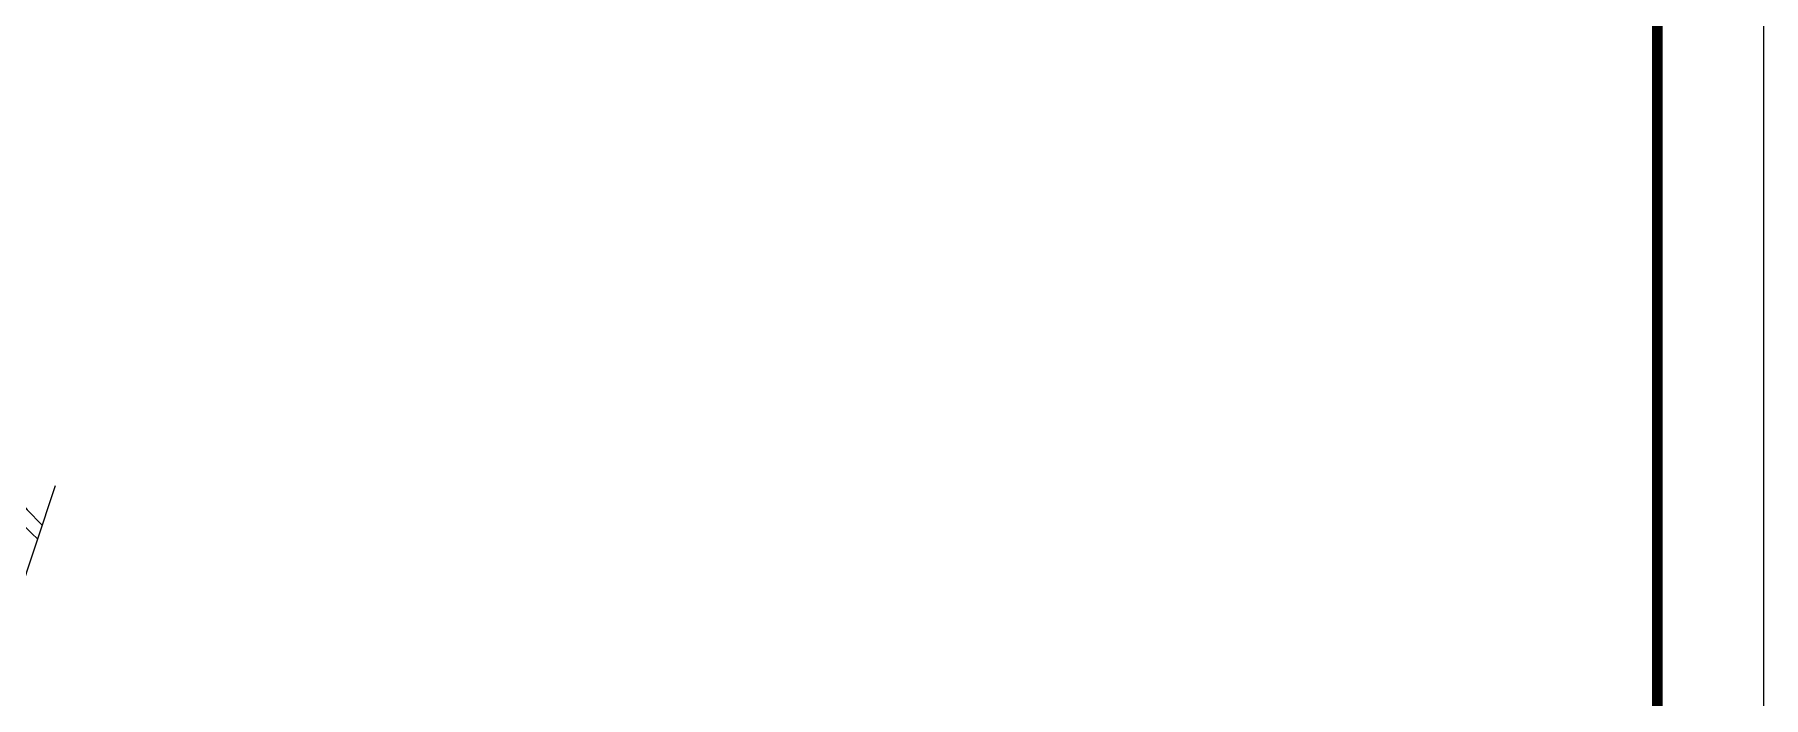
# Model space of a CAD drawing. Extents: x 5719244 to 11985375, y 1211094 to 3157953.
# Drawn here: x 11932429 to 11985375, y 3015906 to 3036215 of the extents above; entities that cross this region are included whole.
import ezdxf

# ---------------------------------------------------------------- set-up
doc = ezdxf.new("R2010")
doc.units = 0
doc.header["$LTSCALE"] = 500
doc.header["$MEASUREMENT"] = 0
doc.layers.get('0').update_dxf_attribs({"linetype": 'CONTINUOUS', "lineweight": 0})
doc.layers.add('STAIR', color=2, linetype='CONTINUOUS', lineweight=0)

msp = doc.modelspace()

# ---------------------------------------------------------------- linework, layer by layer
at = {"color": 4}
msp.add_lwpolyline([(11711931.4, 2964819.4), (11711931.4, 3157952.8), (11985374.5, 3157952.8), (11985374.5, 2964819.4)], close=True, dxfattribs=at)
at = {"color": 4, "const_width": 325.1}
msp.add_lwpolyline([(11715182.8, 2968070.8), (11982123.1, 2968070.8), (11982123.1, 3154701.4), (11715182.8, 3154701.4)], close=True, dxfattribs=at)
at = {"ltscale": 3}
for radius, end in [(9000, 227.15709), (8600, 225.93696)]:
    msp.add_arc((11938638.7, 3027365.4), radius, 180, end, dxfattribs=at)
at = {"layer": 'STAIR'}
msp.add_line((11933057.7, 3022391.2), (11931275.2, 3017016.9), dxfattribs=at)

doc.saveas('drawing.dxf')
